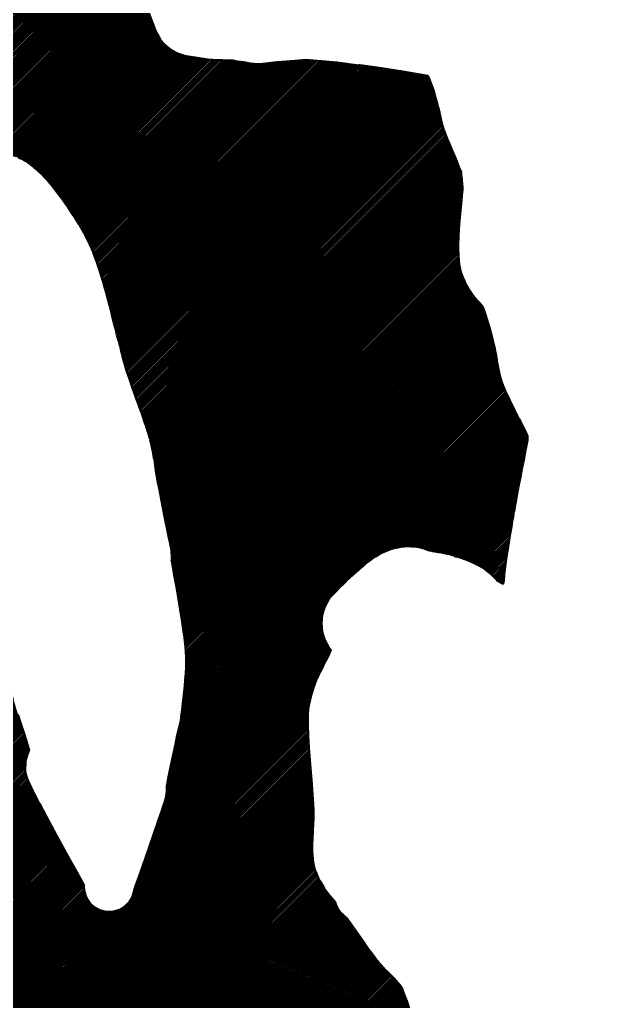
# Model space of a CAD drawing. Header units: metres. Extents: x 729569 to 733474, y 1423763 to 1426173.
# Drawn here: x 732036.2 to 732107, y 1425072.7 to 1425189.6 of the extents above; entities that cross this region are included whole.
import ezdxf

# ---------------------------------------------------------------- set-up
doc = ezdxf.new("R2010")
doc.units = ezdxf.units.M
for name, color, linetype in [('GREEN_AREA', 7, 'Continuous'), ('PARCEL_BORDER', 7, 'Continuous'), ('PARCEL_L', 7, 'Continuous'), ('ROADS_LOCAL', 7, 'Continuous')]:
    doc.layers.add(name, color=color, linetype=linetype)

msp = doc.modelspace()

# ---------------------------------------------------------------- hatches: boundary and pattern name
at = {"layer": 'GREEN_AREA', "true_color": 0x96c896}
h = msp.add_hatch(dxfattribs=at)
h.set_pattern_fill('SOLID')
h.paths.add_polyline_path([(732079.3, 1425183.79), (732081.56, 1425183.45), (732083.44, 1425183.13), (732084.82, 1425182.86), (732084.99, 1425182.51), (732085.27, 1425181.81), (732085.52, 1425181.04), (732085.73, 1425180.26), (732085.91, 1425179.58), (732085.94, 1425179.47), (732086.07, 1425179), (732086.1, 1425178.93), (732086.18, 1425178.67), (732086.2, 1425178.54), (732086.26, 1425178.24), (732086.28, 1425178.13), (732086.36, 1425177.72), (732086.44, 1425177.4), (732086.57, 1425176.94), (732086.7, 1425176.54), (732086.88, 1425176.04), (732086.93, 1425175.91), (732087.25, 1425175.11), (732087.27, 1425175.07), (732087.67, 1425174.08), (732087.68, 1425174.06), (732088.13, 1425172.99), (732088.56, 1425171.94), (732088.79, 1425171.39), (732088.79, 1425171.37), (732088.79, 1425171.16), (732088.81, 1425170.87), (732088.85, 1425170.49), (732088.85, 1425170.48), (732088.9, 1425170.03), (732088.93, 1425169.63), (732088.94, 1425169.43), (732088.93, 1425169.29), (732088.87, 1425168.63), (732088.78, 1425167.64), (732088.78, 1425167.63), (732088.67, 1425166.48), (732088.66, 1425166.43), (732088.56, 1425165.22), (732088.55, 1425165.13), (732088.47, 1425163.93), (732088.47, 1425163.78), (732088.43, 1425162.68), (732088.43, 1425162.4), (732088.45, 1425161.49), (732088.5, 1425160.87), (732088.59, 1425160.22), (732088.72, 1425159.64), (732088.91, 1425159.07), (732089.18, 1425158.42), (732089.39, 1425157.96), (732089.65, 1425157.53), (732090, 1425156.99), (732090.39, 1425156.48), (732090.81, 1425156.01), (732090.91, 1425155.9), (732091.23, 1425155.55), (732091.32, 1425155.43), (732091.35, 1425155.39), (732091.42, 1425155.22), (732091.6, 1425154.71), (732091.82, 1425154.03), (732092.04, 1425153.27), (732092.26, 1425152.47), (732092.46, 1425151.69), (732092.64, 1425150.97), (732092.78, 1425150.43), (732092.89, 1425149.95), (732092.96, 1425149.53), (732093.03, 1425149.02), (732093.04, 1425148.93), (732093.14, 1425148.37), (732093.19, 1425148.11), (732093.31, 1425147.52), (732093.41, 1425147.16), (732093.6, 1425146.5), (732093.76, 1425146.06), (732094.02, 1425145.4), (732094.13, 1425145.15), (732094.53, 1425144.29), (732094.58, 1425144.18), (732095.08, 1425143.19), (732095.1, 1425143.14), (732095.63, 1425142.11), (732095.64, 1425142.1), (732096.15, 1425141.11), (732096.57, 1425140.28), (732096.68, 1425140.04), (732096.68, 1425139.97), (732096.68, 1425139.71), (732096.68, 1425139.62), (732096.69, 1425139.56), (732096.6, 1425139.11), (732096.45, 1425138.34), (732096.27, 1425137.38), (732096.06, 1425136.31), (732096.06, 1425136.3), (732095.84, 1425135.17), (732095.84, 1425135.16), (732095.62, 1425134.04), (732095.62, 1425134.02), (732095.42, 1425132.96), (732095.42, 1425132.94), (732095.25, 1425132), (732095.24, 1425131.97), (732095.08, 1425131.03), (732095.07, 1425131.02), (732094.92, 1425130.11), (732094.91, 1425130.1), (732094.77, 1425129.24), (732094.77, 1425129.22), (732094.63, 1425128.4), (732094.63, 1425128.38), (732094.5, 1425127.6), (732094.5, 1425127.59), (732094.38, 1425126.84), (732094.38, 1425126.83), (732094.27, 1425126.13), (732094.26, 1425126.12), (732094.16, 1425125.46), (732094.15, 1425125.38), (732094.05, 1425124.69), (732094.04, 1425124.57), (732093.97, 1425123.96), (732093.96, 1425123.9), (732093.9, 1425123.34), (732093.85, 1425122.86), (732093.8, 1425122.45), (732093.78, 1425122.39), (732093.12, 1425122.78), (732092.97, 1425122.95), (732092.71, 1425123.22), (732092.43, 1425123.47), (732091.86, 1425123.95), (732091.39, 1425124.3), (732090.88, 1425124.59), (732090.1, 1425124.99), (732089.53, 1425125.23), (732088.66, 1425125.53), (732088.26, 1425125.66), (732088.16, 1425125.68), (732059.21, 1425142.66), (732059.19, 1425142.84), (732058.87, 1425144.38), (732058.4, 1425145.88), (732057.78, 1425147.32), (732057.03, 1425148.7), (732056.38, 1425149.65), (732076.61, 1425184.16), (732076.74, 1425184.14), (732079.3, 1425183.79)])
h = msp.add_hatch(dxfattribs=at)
h.set_pattern_fill('SOLID')
h.paths.add_polyline_path([(732071.64, 1425111.19), (732071.57, 1425111.04), (732071.27, 1425110.28), (732071.19, 1425110.08), (732070.94, 1425109.27), (732070.86, 1425109.01), (732070.67, 1425108.15), (732070.61, 1425107.77), (732070.54, 1425107), (732070.53, 1425106.75), (732070.52, 1425105.72), (732070.52, 1425105.6), (732070.56, 1425104.37), (732070.57, 1425104.3), (732070.64, 1425102.93), (732070.65, 1425102.89), (732070.75, 1425101.45), (732070.75, 1425101.42), (732070.86, 1425099.97), (732070.87, 1425099.96), (732070.98, 1425098.56), (732071.08, 1425097.29), (732071.16, 1425096.22), (732071.19, 1425095.43), (732071.2, 1425094.63), (732071.19, 1425094.4), (732030.62, 1425025.21), (732082.74, 1424994.65), (732036.04, 1424931.62), (731991.17, 1424957.93), (731942.5, 1424874.92), (731912.52, 1424892.49), (731912.5, 1424892.68), (731912.18, 1424894.21), (731911.71, 1424895.71), (731911.1, 1424897.16), (731910.34, 1424898.54), (731909.69, 1424899.49), (732034.76, 1425112.78), (732034.86, 1425112.36), (732034.88, 1425112.27), (732034.93, 1425112.05), (732034.98, 1425111.74), (732035.04, 1425111.33), (732035.11, 1425110.79), (732035.11, 1425110.79), (732035.19, 1425110.22), (732035.2, 1425110.14), (732035.29, 1425109.54), (732035.32, 1425109.41), (732035.46, 1425108.74), (732035.5, 1425108.56), (732035.68, 1425107.89), (732035.7, 1425107.79), (732035.97, 1425106.91), (732035.98, 1425106.87), (732036.31, 1425105.86), (732036.31, 1425105.85), (732036.65, 1425104.8), (732036.97, 1425103.8), (732037.22, 1425102.95), (732037.32, 1425102.59), (732037.25, 1425102.45), (732037.14, 1425102.15), (732037.02, 1425101.74), (732036.95, 1425101.48), (732036.9, 1425101.22), (732036.88, 1425100.95), (732036.87, 1425100.49), (732036.87, 1425100.19), (732036.91, 1425099.9), (732036.97, 1425099.6), (732037.06, 1425099.32), (732037.25, 1425098.83), (732037.36, 1425098.59), (732037.82, 1425097.64), (732037.85, 1425097.57), (732038.53, 1425096.27), (732038.55, 1425096.24), (732039.38, 1425094.69), (732039.39, 1425094.67), (732040.31, 1425092.98), (732040.31, 1425092.97), (732041.26, 1425091.24), (732041.26, 1425091.23), (732042.18, 1425089.57), (732043.01, 1425088.07), (732043.67, 1425086.86), (732043.86, 1425086.51), (732043.85, 1425086.34), (732043.87, 1425086.04), (732043.92, 1425085.75), (732043.99, 1425085.46), (732044.09, 1425085.18), (732044.23, 1425084.91), (732044.38, 1425084.66), (732044.56, 1425084.42), (732044.77, 1425084.2), (732044.99, 1425084.01), (732045.23, 1425083.83), (732045.49, 1425083.69), (732045.76, 1425083.56), (732046.04, 1425083.47), (732046.33, 1425083.4), (732046.63, 1425083.37), (732046.93, 1425083.36), (732047.22, 1425083.38), (732047.52, 1425083.43), (732047.8, 1425083.51), (732048.08, 1425083.62), (732048.35, 1425083.75), (732048.6, 1425083.92), (732048.83, 1425084.1), (732049.05, 1425084.31), (732049.24, 1425084.53), (732049.41, 1425084.78), (732049.55, 1425085.04), (732049.67, 1425085.31), (732049.72, 1425085.46), (732049.8, 1425085.69), (732049.85, 1425085.92), (732049.88, 1425086.05), (732049.95, 1425086.29), (732049.97, 1425086.36), (732049.99, 1425086.42), (732050.26, 1425087.18), (732050.65, 1425088.29), (732051.13, 1425089.65), (732051.65, 1425091.14), (732051.65, 1425091.14), (732052.18, 1425092.64), (732052.18, 1425092.65), (732052.67, 1425094.05), (732052.67, 1425094.06), (732053.08, 1425095.25), (732053.09, 1425095.27), (732053.38, 1425096.14), (732053.4, 1425096.21), (732053.53, 1425096.63), (732053.63, 1425097.06), (732053.68, 1425097.42), (732053.71, 1425097.72), (732053.73, 1425098.03), (732053.73, 1425098.09), (732053.74, 1425098.31), (732053.75, 1425098.45), (732053.81, 1425098.76), (732053.98, 1425099.6), (732054.21, 1425100.74), (732054.48, 1425102.01), (732054.74, 1425103.27), (732054.97, 1425104.36), (732055.14, 1425105.15), (732055.2, 1425105.41), (732055.22, 1425105.48), (732055.26, 1425105.62), (732055.31, 1425105.8), (732055.35, 1425105.96), (732055.4, 1425106.19), (732055.43, 1425106.42), (732055.45, 1425106.61), (732055.46, 1425106.78), (732055.46, 1425106.82), (732055.47, 1425106.88), (732055.54, 1425107.4), (732055.54, 1425107.42), (732055.64, 1425108.18), (732055.65, 1425108.22), (732055.76, 1425109.16), (732055.77, 1425109.22), (732055.87, 1425110.28), (732055.88, 1425110.35), (732055.96, 1425111.47), (732055.97, 1425111.57), (732056.01, 1425112.69), (732056.02, 1425112.83), (732056.01, 1425113.89), (732056, 1425114.1), (732055.93, 1425115.06), (732055.92, 1425115.19), (732055.78, 1425116.39), (732055.77, 1425116.46), (732055.57, 1425117.83), (732055.56, 1425117.87), (732055.33, 1425119.32), (732055.33, 1425119.35), (732055.08, 1425120.8), (732055.08, 1425120.82), (732054.87, 1425122.02), (732072.01, 1425111.97), (732071.97, 1425111.9), (732071.64, 1425111.19)])
at = {"layer": 'PARCEL_L', "true_color": 0xffffc8}
h = msp.add_hatch(dxfattribs=at)
h.set_pattern_fill('SOLID')
h.paths.add_polyline_path([(732012.73, 1425265.29), (732035.08, 1425244.5), (732035.1, 1425244.48), (732048.66, 1425232.04), (732045.49, 1425216.87), (732045.42, 1425216.39), (732045.39, 1425215.89), (732045.41, 1425215.4), (732045.48, 1425214.91), (732045.59, 1425214.43), (732045.76, 1425213.97), (732045.97, 1425213.52), (732046.22, 1425213.1), (732046.51, 1425212.7), (732046.76, 1425212.42), (732046.09, 1425211.3), (732045.87, 1425210.88), (732045.68, 1425210.43), (732045.54, 1425209.97), (732045.44, 1425209.49), (732045.4, 1425209.01), (732045.39, 1425208.53), (732045.44, 1425208.05), (732045.53, 1425207.57), (732045.67, 1425207.11), (732045.74, 1425206.9), (732045.92, 1425206.44), (732046.15, 1425206.01), (732046.42, 1425205.6), (732046.73, 1425205.21), (732047.07, 1425204.86), (732047.45, 1425204.55), (732047.86, 1425204.27), (732048.29, 1425204.03), (732048.75, 1425203.84), (732049.22, 1425203.7), (732049.7, 1425203.6), (732050.19, 1425203.55), (732050.41, 1425203.54), (732050.75, 1425203.49), (732049.51, 1425201.38), (732049.29, 1425200.96), (732049.11, 1425200.51), (732048.97, 1425200.05), (732048.88, 1425199.58), (732048.83, 1425199.1), (732048.83, 1425198.62), (732048.88, 1425198.14), (732048.97, 1425197.67), (732049.1, 1425197.21), (732050.24, 1425193.94), (732050.28, 1425193.83), (732052.33, 1425188.37), (732052.52, 1425187.92), (732052.76, 1425187.5), (732053.03, 1425187.1), (732053.34, 1425186.73), (732053.69, 1425186.39), (732054.07, 1425186.08), (732054.47, 1425185.82), (732054.9, 1425185.59), (732055.35, 1425185.41), (732055.82, 1425185.27), (732056.29, 1425185.18), (732058.63, 1425184.84), (732059.19, 1425184.79), (732061.55, 1425184.72), (732061.85, 1425184.68), (732046.22, 1425158.04), (732046.22, 1425158.05), (732046.21, 1425158.1), (732045.84, 1425159.33), (732045.82, 1425159.4), (732045.43, 1425160.58), (732045.4, 1425160.68), (732045, 1425161.77), (732044.94, 1425161.92), (732044.53, 1425162.87), (732044.45, 1425163.05), (732043.95, 1425164.03), (732043.88, 1425164.16), (732043.32, 1425165.13), (732043.26, 1425165.24), (732042.67, 1425166.18), (732042.62, 1425166.26), (732042.01, 1425167.16), (732041.97, 1425167.22), (732041.38, 1425168.05), (732041.34, 1425168.1), (732040.79, 1425168.84), (732040.76, 1425168.88), (732040.28, 1425169.5), (732040.24, 1425169.54), (732039.85, 1425170.03), (732039.82, 1425170.07), (732039.55, 1425170.39), (732039.44, 1425170.52), (732039.04, 1425170.94), (732038.91, 1425171.08), (732038.48, 1425171.48), (732038.39, 1425171.56), (732037.98, 1425171.92), (732037.92, 1425171.97), (732037.59, 1425172.24), (732037.53, 1425172.29), (732037.35, 1425172.43), (732037.34, 1425172.43), (732037.21, 1425172.54), (732037.03, 1425172.67), (732036.91, 1425172.75), (732036.68, 1425172.88), (732036.45, 1425173), (732036.21, 1425173.09), (732036.05, 1425173.14), (732035.74, 1425173.23), (732035.42, 1425173.28), (732035.1, 1425173.3), (732034.77, 1425173.28), (732034.47, 1425173.25), (732034.31, 1425173.22), (732033.65, 1425173.11), (732033.61, 1425173.11), (732032.7, 1425172.95), (732032.69, 1425172.95), (732031.66, 1425172.76), (732031.66, 1425172.76), (732030.64, 1425172.57), (732029.76, 1425172.41), (732029.2, 1425172.31), (732028.74, 1425172.25), (732028.29, 1425172.2), (732028.23, 1425172.2), (732027.74, 1425172.15), (732027.48, 1425172.11), (732026.98, 1425172.01), (732026.6, 1425171.91), (732026.05, 1425171.72), (732025.65, 1425171.55), (732025.18, 1425171.31), (732024.94, 1425171.18), (732024.37, 1425170.82), (732024.25, 1425170.74), (732023.6, 1425170.29), (732023.54, 1425170.25), (732022.82, 1425169.72), (732022.8, 1425169.7), (732022.03, 1425169.13), (732022.03, 1425169.13), (732021.24, 1425168.54), (732020.46, 1425167.96), (732019.79, 1425167.48), (732018.91, 1425166.85), (732018.47, 1425166.55), (731971.12, 1425194.31), (732012.73, 1425265.29)])
h = msp.add_hatch(dxfattribs=at)
h.set_pattern_fill('SOLID')
h.paths.add_polyline_path([(732030.62, 1425025.21), (732071.19, 1425094.4), (732071.17, 1425093.82), (732071.12, 1425092.98), (732071.08, 1425092.15), (732071.07, 1425092.1), (732071.04, 1425091.32), (732071.04, 1425091.19), (732071.05, 1425090.48), (732071.06, 1425090.24), (732071.11, 1425089.6), (732071.17, 1425089.22), (732071.29, 1425088.65), (732071.36, 1425088.38), (732071.46, 1425088.11), (732071.76, 1425087.41), (732071.95, 1425087.02), (732072.37, 1425086.33), (732072.52, 1425086.11), (732072.98, 1425085.48), (732073.08, 1425085.35), (732073.52, 1425084.82), (732073.58, 1425084.75), (732073.76, 1425084.54), (732073.76, 1425084.53), (732073.85, 1425084.23), (732073.97, 1425083.95), (732074.12, 1425083.69), (732074.29, 1425083.44), (732074.49, 1425083.21), (732074.71, 1425083), (732074.84, 1425082.87), (732075.06, 1425082.7), (732075.12, 1425082.66), (732075.4, 1425082.28), (732075.96, 1425081.48), (732076.62, 1425080.55), (732076.62, 1425080.54), (732077.31, 1425079.58), (732077.32, 1425079.56), (732077.96, 1425078.66), (732077.98, 1425078.63), (732078.53, 1425077.89), (732078.58, 1425077.82), (732078.97, 1425077.33), (732079.11, 1425077.16), (732079.56, 1425076.66), (732079.67, 1425076.55), (732080.12, 1425076.1), (732080.17, 1425076.05), (732080.58, 1425075.66), (732080.89, 1425075.36), (732081.1, 1425075.12), (732081.3, 1425074.89), (732081.47, 1425074.68), (732081.57, 1425074.54), (732081.66, 1425074.4), (732081.74, 1425074.25), (732081.81, 1425074.08), (732082.01, 1425073.54), (732082.3, 1425072.74), (732082.63, 1425071.75), (732083.01, 1425070.63), (732083.41, 1425069.42), (732083.81, 1425068.17), (732084.21, 1425066.92), (732084.59, 1425065.73), (732084.93, 1425064.61), (732085.3, 1425063.35), (732085.69, 1425062.01), (732086.08, 1425060.66), (732086.45, 1425059.34), (732086.79, 1425058.12), (732087.08, 1425057.07), (732087.31, 1425056.24), (732087.46, 1425055.7), (732087.49, 1425055.58), (732087.5, 1425055.55), (732087.52, 1425055.45), (732087.55, 1425055.34), (732087.59, 1425055.19), (732087.61, 1425055), (732087.64, 1425054.88), (732087.69, 1425054.64), (732087.74, 1425054.46), (732087.84, 1425054.13), (732087.92, 1425053.94), (732088.06, 1425053.62), (732088.25, 1425053.32), (732088.43, 1425053.06), (732088.47, 1425053.01), (732088.93, 1425052.37), (732088.93, 1425052.36), (732089.61, 1425051.44), (732090.43, 1425050.32), (732091.33, 1425049.09), (732092.25, 1425047.83), (732093.12, 1425046.62), (732093.89, 1425045.56), (732094.46, 1425044.74), (732094.76, 1425044.29), (732095.01, 1425043.86), (732095.22, 1425043.43), (732095.44, 1425042.95), (732095.46, 1425042.92), (732095.7, 1425042.4), (732095.78, 1425042.25), (732096.07, 1425041.72), (732096.2, 1425041.51), (732096.57, 1425040.94), (732096.69, 1425040.77), (732097.12, 1425040.2), (732097.22, 1425040.07), (732097.66, 1425039.56), (732097.75, 1425039.45), (732098.19, 1425038.98), (732098.27, 1425038.89), (732098.7, 1425038.47), (732098.77, 1425038.4), (732099.19, 1425038.02), (732099.24, 1425037.97), (732099.63, 1425037.62), (732099.71, 1425037.56), (732100.14, 1425037.2), (732100.26, 1425037.1), (732100.65, 1425036.81), (732100.76, 1425036.73), (732101.14, 1425036.47), (732101.21, 1425036.43), (732101.62, 1425036.17), (732101.62, 1425036.16), (732102.02, 1425035.91), (732102.34, 1425035.68), (732102.85, 1425035.27), (732102.88, 1425035.25), (732103.55, 1425034.74), (732103.65, 1425034.66), (732104.41, 1425034.13), (732104.58, 1425034.01), (732105.41, 1425033.52), (732105.69, 1425033.37), (732106.57, 1425032.96), (732106.98, 1425032.8), (732107.9, 1425032.52), (732108.13, 1425032.47), (732108.36, 1425032.42), (732109.15, 1425032.32), (732109.39, 1425032.3), (732110.41, 1425032.25), (732110.57, 1425032.24), (732111.76, 1425032.25), (732111.89, 1425032.25), (732113.19, 1425032.32), (732113.32, 1425032.32), (732114.69, 1425032.45), (732114.81, 1425032.46), (732116.19, 1425032.64), (732116.34, 1425032.66), (732117.68, 1425032.91), (732117.86, 1425032.95), (732119.1, 1425033.25), (732119.35, 1425033.33), (732120.43, 1425033.7), (732120.8, 1425033.85), (732121.67, 1425034.29), (732121.93, 1425034.43), (732122.17, 1425034.6), (732122.98, 1425035.23), (732123.16, 1425035.38), (732123.32, 1425035.54), (732124.08, 1425036.34), (732124.29, 1425036.59), (732124.99, 1425037.5), (732125.12, 1425037.69), (732125.74, 1425038.66), (732125.84, 1425038.81), (732126.37, 1425039.77), (732126.44, 1425039.89), (732126.88, 1425040.78), (732126.94, 1425040.89), (732127.27, 1425041.64), (732127.32, 1425041.76), (732127.54, 1425042.31), (732127.62, 1425042.53), (732127.71, 1425042.82), (732127.78, 1425043.13), (732127.83, 1425043.44), (732127.84, 1425043.76), (732127.83, 1425044.05), (732127.81, 1425044.35), (732127.76, 1425044.65), (732127.68, 1425044.93), (732127.6, 1425045.19), (732127.49, 1425045.48), (732127.42, 1425045.63), (732127.42, 1425045.63), (732127.4, 1425045.7), (732127.31, 1425046.19), (732127.17, 1425046.91), (732127.17, 1425046.91), (732127, 1425047.78), (732127, 1425047.8), (732126.81, 1425048.78), (732126.8, 1425048.8), (732126.58, 1425049.86), (732126.58, 1425049.89), (732126.34, 1425050.99), (732126.33, 1425051.03), (732126.08, 1425052.12), (732126.06, 1425052.17), (732125.8, 1425053.21), (732125.78, 1425053.29), (732125.5, 1425054.29), (732125.48, 1425054.35), (732125.13, 1425055.5), (732125.12, 1425055.53), (732124.73, 1425056.79), (732124.72, 1425056.81), (732124.3, 1425058.11), (732124.3, 1425058.12), (732123.88, 1425059.41), (732123.87, 1425059.42), (732123.47, 1425060.63), (732123.47, 1425060.64), (732123.1, 1425061.73), (732122.8, 1425062.64), (732122.58, 1425063.29), (732122.48, 1425063.61), (732122.38, 1425063.95), (732122.29, 1425064.27), (732122.21, 1425064.58), (732122.13, 1425064.92), (732122.04, 1425065.3), (732122.04, 1425065.31), (732121.92, 1425065.77), (732121.83, 1425066.15), (732121.76, 1425066.49), (732121.67, 1425066.93), (732121.6, 1425067.29), (732121.6, 1425067.3), (732121.48, 1425067.94), (732121.32, 1425068.8), (732121.13, 1425069.85), (732120.93, 1425071.02), (732120.73, 1425072.29), (732120.54, 1425073.6), (732120.39, 1425074.89), (732120.27, 1425076.11), (732120.22, 1425077.22), (732120.21, 1425078.26), (732120.25, 1425079.48), (732120.32, 1425080.83), (732120.43, 1425082.25), (732120.54, 1425083.51), (732150.78, 1425065.78), (732127.99, 1425026.91), (732127.33, 1425027.31), (732127.13, 1425027.42), (732126, 1425027.97), (732125.78, 1425028.07), (732124.66, 1425028.51), (732124.37, 1425028.61), (732123.32, 1425028.91), (732122.93, 1425029), (732122.18, 1425029.11), (732121.95, 1425029.13), (732121.71, 1425029.14), (732121.23, 1425029.13), (732120.97, 1425029.12), (732120.72, 1425029.08), (732120.44, 1425029.03), (732120.05, 1425028.93), (732119.93, 1425028.89), (732119.67, 1425028.79), (732119.54, 1425028.74), (732119.24, 1425028.59), (732118.98, 1425028.44), (732118.79, 1425028.32), (732118.61, 1425028.19), (732118.22, 1425027.88), (732118.04, 1425027.72), (732117.87, 1425027.55), (732117.38, 1425027.02), (732117.23, 1425026.84), (732117.1, 1425026.65), (732116.55, 1425025.83), (732116.35, 1425025.48), (732115.9, 1425024.54), (732115.76, 1425024.19), (732115.43, 1425023.21), (732115.32, 1425022.81), (732115.14, 1425021.84), (732115.1, 1425021.61), (732115.08, 1425021.39), (732115.06, 1425020.66), (732115.06, 1425020.42), (732115.08, 1425020.18), (732115.14, 1425019.69), (732115.17, 1425019.47), (732115.22, 1425019.26), (732115.31, 1425018.96), (732115.41, 1425018.66), (732115.46, 1425018.52), (732115.58, 1425018.25), (732115.65, 1425018.13), (732115.76, 1425017.94), (732115.88, 1425017.75), (732116.06, 1425017.51), (732116.22, 1425017.3), (732116.4, 1425017.11), (732116.78, 1425016.74), (732116.95, 1425016.59), (732117.13, 1425016.45), (732117.83, 1425015.96), (732118.13, 1425015.77), (732119.24, 1425015.16), (732119.47, 1425015.05), (732120.72, 1425014.5), (732117.38, 1425008.81), (732104.39, 1425016.4), (732103.96, 1425016.62), (732103.51, 1425016.8), (732103.04, 1425016.94), (732102.56, 1425017.03), (732102.08, 1425017.07), (732101.59, 1425017.07), (732101.11, 1425017.02), (732100.63, 1425016.92), (732100.16, 1425016.78), (732099.71, 1425016.59), (732099.29, 1425016.36), (732098.88, 1425016.09), (732098.51, 1425015.78), (732098.16, 1425015.43), (732097.85, 1425015.05), (732082.74, 1424994.65), (732030.62, 1425025.21)])
at = {"layer": 'ROADS_LOCAL', "true_color": 0x999999}
h = msp.add_hatch(dxfattribs=at)
h.set_pattern_fill('SOLID')
h.paths.add_polyline_path([(732056.38, 1425149.65), (732057.03, 1425148.7), (732057.78, 1425147.32), (732058.4, 1425145.88), (732058.87, 1425144.38), (732059.19, 1425142.84), (732059.21, 1425142.66), (732088.16, 1425125.68), (732087.39, 1425125.89), (732087.11, 1425125.95), (732086.28, 1425126.12), (732086.1, 1425126.15), (732085.37, 1425126.27), (732085.31, 1425126.28), (732085.02, 1425126.32), (732084.65, 1425126.47), (732084.38, 1425126.56), (732083.79, 1425126.72), (732083.19, 1425126.81), (732082.88, 1425126.83), (732082.45, 1425126.85), (732082.03, 1425126.83), (732081.61, 1425126.77), (732081.25, 1425126.71), (732080.81, 1425126.62), (732080.38, 1425126.48), (732080, 1425126.34), (732079.43, 1425126.09), (732079.03, 1425125.89), (732078.66, 1425125.67), (732078.24, 1425125.41), (732077.82, 1425125.11), (732077.48, 1425124.85), (732077.3, 1425124.7), (732076.75, 1425124.22), (732076.66, 1425124.14), (732075.94, 1425123.5), (732075.87, 1425123.43), (732075.06, 1425122.67), (732074.99, 1425122.6), (732074.13, 1425121.76), (732074.05, 1425121.67), (732073.56, 1425121.17), (732073.24, 1425120.81), (732072.96, 1425120.42), (732072.72, 1425120.01), (732072.52, 1425119.58), (732072.36, 1425119.13), (732072.24, 1425118.66), (732072.17, 1425118.19), (732072.15, 1425117.71), (732072.17, 1425117.23), (732072.24, 1425116.76), (732072.35, 1425116.29), (732072.5, 1425115.84), (732072.7, 1425115.4), (732072.94, 1425114.99), (732073.22, 1425114.6), (732073.28, 1425114.53), (732073.19, 1425114.35), (732072.93, 1425113.78), (732072.67, 1425113.27), (732072.36, 1425112.67), (732072.35, 1425112.65), (732072.01, 1425111.99), (732072.01, 1425111.97), (732054.87, 1425122.02), (732054.84, 1425122.21), (732054.83, 1425122.22), (732054.61, 1425123.45), (732054.61, 1425123.46), (732054.43, 1425124.46), (732054.31, 1425125.13), (732054.3, 1425125.17), (732054.31, 1425125.34), (732054.32, 1425125.5), (732054.33, 1425125.74), (732054.3, 1425126.17), (732054.28, 1425126.35), (732054.24, 1425126.6), (732054.2, 1425126.76), (732054.2, 1425126.76), (732054.17, 1425126.92), (732054.11, 1425127.2), (732054.11, 1425127.21), (732053.97, 1425127.9), (732053.78, 1425128.87), (732053.54, 1425130.03), (732053.29, 1425131.27), (732053.05, 1425132.49), (732052.84, 1425133.59), (732052.67, 1425134.45), (732052.54, 1425135.19), (732052.43, 1425135.86), (732052.34, 1425136.51), (732052.34, 1425136.52), (732052.24, 1425137.17), (732052.23, 1425137.22), (732052.11, 1425137.88), (732052.1, 1425137.97), (732051.95, 1425138.68), (732051.93, 1425138.78), (732051.74, 1425139.56), (732051.71, 1425139.69), (732051.49, 1425140.43), (732051.47, 1425140.52), (732051.18, 1425141.41), (732051.16, 1425141.46), (732050.82, 1425142.45), (732050.81, 1425142.48), (732050.44, 1425143.53), (732050.43, 1425143.54), (732050.05, 1425144.6), (732050.05, 1425144.61), (732049.68, 1425145.63), (732049.34, 1425146.56), (732049.07, 1425147.35), (732048.88, 1425147.93), (732048.71, 1425148.53), (732048.56, 1425149.08), (732048.42, 1425149.61), (732048.29, 1425150.15), (732048.15, 1425150.71), (732048.14, 1425150.73), (732047.99, 1425151.34), (732047.98, 1425151.38), (732047.79, 1425152.05), (732047.64, 1425152.64), (732047.43, 1425153.45), (732047.18, 1425154.44), (732047.18, 1425154.45), (732046.9, 1425155.57), (732046.89, 1425155.59), (732046.57, 1425156.78), (732046.56, 1425156.82), (732046.22, 1425158.04), (732061.85, 1425184.68), (732062.86, 1425184.53), (732063.65, 1425184.39), (732064.14, 1425184.33), (732064.63, 1425184.31), (732065.11, 1425184.34), (732066.84, 1425184.54), (732069.01, 1425184.72), (732070.27, 1425184.82), (732074.03, 1425184.49), (732076.61, 1425184.16), (732056.38, 1425149.65)])

# ---------------------------------------------------------------- linework, layer by layer
at = {"layer": 'PARCEL_BORDER', "lineweight": 50, "true_color": 0x323232}
for points in [[(732050.28, 1425193.83), (732052.33, 1425188.37), (732052.52, 1425187.92), (732052.76, 1425187.5), (732053.03, 1425187.1), (732053.34, 1425186.73), (732053.69, 1425186.39), (732054.07, 1425186.08), (732054.47, 1425185.82), (732054.9, 1425185.59), (732055.35, 1425185.41), (732055.82, 1425185.27), (732056.29, 1425185.18), (732058.63, 1425184.84), (732059.19, 1425184.79), (732061.55, 1425184.72), (732061.85, 1425184.68), (732046.22, 1425158.04), (732046.22, 1425158.05), (732046.21, 1425158.1), (732045.84, 1425159.33), (732045.82, 1425159.4), (732045.43, 1425160.58), (732045.4, 1425160.68), (732045, 1425161.77), (732044.94, 1425161.92), (732044.53, 1425162.87), (732044.45, 1425163.05), (732043.95, 1425164.03), (732043.88, 1425164.16), (732043.32, 1425165.13), (732043.26, 1425165.24), (732042.67, 1425166.18), (732042.62, 1425166.26), (732042.01, 1425167.16), (732041.97, 1425167.22), (732041.38, 1425168.05), (732041.34, 1425168.1), (732040.79, 1425168.84), (732040.76, 1425168.88), (732040.28, 1425169.5), (732040.24, 1425169.54), (732039.85, 1425170.03), (732039.82, 1425170.07), (732039.55, 1425170.39), (732039.44, 1425170.52), (732039.04, 1425170.94), (732038.91, 1425171.08), (732038.48, 1425171.48), (732038.39, 1425171.56), (732037.98, 1425171.92), (732037.92, 1425171.97), (732037.59, 1425172.24), (732037.53, 1425172.29), (732037.35, 1425172.43), (732037.34, 1425172.43), (732037.21, 1425172.54), (732037.03, 1425172.67), (732036.91, 1425172.75), (732036.68, 1425172.88), (732036.45, 1425173), (732036.21, 1425173.09), (732036.05, 1425173.14)], [(732030.62, 1425025.21), (732071.19, 1425094.4), (732071.17, 1425093.82), (732071.12, 1425092.98), (732071.08, 1425092.15), (732071.07, 1425092.1), (732071.04, 1425091.32), (732071.04, 1425091.19), (732071.05, 1425090.48), (732071.06, 1425090.24), (732071.11, 1425089.6), (732071.17, 1425089.22), (732071.29, 1425088.65), (732071.36, 1425088.38), (732071.46, 1425088.11), (732071.76, 1425087.41), (732071.95, 1425087.02), (732072.37, 1425086.33), (732072.52, 1425086.11), (732072.98, 1425085.48), (732073.08, 1425085.35), (732073.52, 1425084.82), (732073.58, 1425084.75), (732073.76, 1425084.54), (732073.76, 1425084.53), (732073.85, 1425084.23), (732073.97, 1425083.95), (732074.12, 1425083.69), (732074.29, 1425083.44), (732074.49, 1425083.21), (732074.71, 1425083), (732074.84, 1425082.87), (732075.06, 1425082.7), (732075.12, 1425082.66), (732075.4, 1425082.28), (732075.96, 1425081.48), (732076.62, 1425080.55), (732076.62, 1425080.54), (732077.31, 1425079.58), (732077.32, 1425079.56), (732077.96, 1425078.66), (732077.98, 1425078.63), (732078.53, 1425077.89), (732078.58, 1425077.82), (732078.97, 1425077.33), (732079.11, 1425077.16), (732079.56, 1425076.66), (732079.67, 1425076.55), (732080.12, 1425076.1), (732080.17, 1425076.05), (732080.58, 1425075.66), (732080.89, 1425075.36), (732081.1, 1425075.12), (732081.3, 1425074.89), (732081.47, 1425074.68), (732081.57, 1425074.54), (732081.66, 1425074.4), (732081.74, 1425074.25), (732081.81, 1425074.08), (732082.01, 1425073.54), (732082.3, 1425072.74), (732082.63, 1425071.75)]]:
    msp.add_lwpolyline(points, dxfattribs=at)
at = {"layer": 'PARCEL_BORDER', "lineweight": 40, "true_color": 0x323232}
msp.add_lwpolyline([(732056.38, 1425149.65), (732057.03, 1425148.7), (732057.78, 1425147.32), (732058.4, 1425145.88), (732058.87, 1425144.38), (732059.19, 1425142.84), (732059.21, 1425142.66), (732088.16, 1425125.68), (732087.39, 1425125.89), (732087.11, 1425125.95), (732086.28, 1425126.12), (732086.1, 1425126.15), (732085.37, 1425126.27), (732085.31, 1425126.28), (732085.02, 1425126.32), (732084.65, 1425126.47), (732084.38, 1425126.56), (732083.79, 1425126.72), (732083.19, 1425126.81), (732082.88, 1425126.83), (732082.45, 1425126.85), (732082.03, 1425126.83), (732081.61, 1425126.77), (732081.25, 1425126.71), (732080.81, 1425126.62), (732080.38, 1425126.48), (732080, 1425126.34), (732079.43, 1425126.09), (732079.03, 1425125.89), (732078.66, 1425125.67), (732078.24, 1425125.41), (732077.82, 1425125.11), (732077.48, 1425124.85), (732077.3, 1425124.7), (732076.75, 1425124.22), (732076.66, 1425124.14), (732075.94, 1425123.5), (732075.87, 1425123.43), (732075.06, 1425122.67), (732074.99, 1425122.6), (732074.13, 1425121.76), (732074.05, 1425121.67), (732073.56, 1425121.17), (732073.24, 1425120.81), (732072.96, 1425120.42), (732072.72, 1425120.01), (732072.52, 1425119.58), (732072.36, 1425119.13), (732072.24, 1425118.66), (732072.17, 1425118.19), (732072.15, 1425117.71), (732072.17, 1425117.23), (732072.24, 1425116.76), (732072.35, 1425116.29), (732072.5, 1425115.84), (732072.7, 1425115.4), (732072.94, 1425114.99), (732073.22, 1425114.6), (732073.28, 1425114.53), (732073.19, 1425114.35), (732072.93, 1425113.78), (732072.67, 1425113.27), (732072.36, 1425112.67), (732072.35, 1425112.65), (732072.01, 1425111.99), (732072.01, 1425111.97), (732054.87, 1425122.02), (732054.84, 1425122.21), (732054.83, 1425122.22), (732054.61, 1425123.45), (732054.61, 1425123.46), (732054.43, 1425124.46), (732054.31, 1425125.13), (732054.3, 1425125.17), (732054.31, 1425125.34), (732054.32, 1425125.5), (732054.33, 1425125.74), (732054.3, 1425126.17), (732054.28, 1425126.35), (732054.24, 1425126.6), (732054.2, 1425126.76), (732054.2, 1425126.76), (732054.17, 1425126.92), (732054.11, 1425127.2), (732054.11, 1425127.21), (732053.97, 1425127.9), (732053.78, 1425128.87), (732053.54, 1425130.03), (732053.29, 1425131.27), (732053.05, 1425132.49), (732052.84, 1425133.59), (732052.67, 1425134.45), (732052.54, 1425135.19), (732052.43, 1425135.86), (732052.34, 1425136.51), (732052.34, 1425136.52), (732052.24, 1425137.17), (732052.23, 1425137.22), (732052.11, 1425137.88), (732052.1, 1425137.97), (732051.95, 1425138.68), (732051.93, 1425138.78), (732051.74, 1425139.56), (732051.71, 1425139.69), (732051.49, 1425140.43), (732051.47, 1425140.52), (732051.18, 1425141.41), (732051.16, 1425141.46), (732050.82, 1425142.45), (732050.81, 1425142.48), (732050.44, 1425143.53), (732050.43, 1425143.54), (732050.05, 1425144.6), (732050.05, 1425144.61), (732049.68, 1425145.63), (732049.34, 1425146.56), (732049.07, 1425147.35), (732048.88, 1425147.93), (732048.71, 1425148.53), (732048.56, 1425149.08), (732048.42, 1425149.61), (732048.29, 1425150.15), (732048.15, 1425150.71), (732048.14, 1425150.73), (732047.99, 1425151.34), (732047.98, 1425151.38), (732047.79, 1425152.05), (732047.64, 1425152.64), (732047.43, 1425153.45), (732047.18, 1425154.44), (732047.18, 1425154.45), (732046.9, 1425155.57), (732046.89, 1425155.59), (732046.57, 1425156.78), (732046.56, 1425156.82), (732046.22, 1425158.04), (732061.85, 1425184.68), (732062.86, 1425184.53), (732063.65, 1425184.39), (732064.14, 1425184.33), (732064.63, 1425184.31), (732065.11, 1425184.34), (732066.84, 1425184.54), (732069.01, 1425184.72), (732070.27, 1425184.82), (732074.03, 1425184.49), (732076.61, 1425184.16), (732056.38, 1425149.65)], close=True, dxfattribs=at)
at = {"layer": 'PARCEL_BORDER', "lineweight": 50, "true_color": 0x326432}
msp.add_lwpolyline([(732079.3, 1425183.79), (732081.56, 1425183.45), (732083.44, 1425183.13), (732084.82, 1425182.86), (732084.99, 1425182.51), (732085.27, 1425181.81), (732085.52, 1425181.04), (732085.73, 1425180.26), (732085.91, 1425179.58), (732085.94, 1425179.47), (732086.07, 1425179), (732086.1, 1425178.93), (732086.18, 1425178.67), (732086.2, 1425178.54), (732086.26, 1425178.24), (732086.28, 1425178.13), (732086.36, 1425177.72), (732086.44, 1425177.4), (732086.57, 1425176.94), (732086.7, 1425176.54), (732086.88, 1425176.04), (732086.93, 1425175.91), (732087.25, 1425175.11), (732087.27, 1425175.07), (732087.67, 1425174.08), (732087.68, 1425174.06), (732088.13, 1425172.99), (732088.56, 1425171.94), (732088.79, 1425171.39), (732088.79, 1425171.37), (732088.79, 1425171.16), (732088.81, 1425170.87), (732088.85, 1425170.49), (732088.85, 1425170.48), (732088.9, 1425170.03), (732088.93, 1425169.63), (732088.94, 1425169.43), (732088.93, 1425169.29), (732088.87, 1425168.63), (732088.78, 1425167.64), (732088.78, 1425167.63), (732088.67, 1425166.48), (732088.66, 1425166.43), (732088.56, 1425165.22), (732088.55, 1425165.13), (732088.47, 1425163.93), (732088.47, 1425163.78), (732088.43, 1425162.68), (732088.43, 1425162.4), (732088.45, 1425161.49), (732088.5, 1425160.87), (732088.59, 1425160.22), (732088.72, 1425159.64), (732088.91, 1425159.07), (732089.18, 1425158.42), (732089.39, 1425157.96), (732089.65, 1425157.53), (732090, 1425156.99), (732090.39, 1425156.48), (732090.81, 1425156.01), (732090.91, 1425155.9), (732091.23, 1425155.55), (732091.32, 1425155.43), (732091.35, 1425155.39), (732091.42, 1425155.22), (732091.6, 1425154.71), (732091.82, 1425154.03), (732092.04, 1425153.27), (732092.26, 1425152.47), (732092.46, 1425151.69), (732092.64, 1425150.97), (732092.78, 1425150.43), (732092.89, 1425149.95), (732092.96, 1425149.53), (732093.03, 1425149.02), (732093.04, 1425148.93), (732093.14, 1425148.37), (732093.19, 1425148.11), (732093.31, 1425147.52), (732093.41, 1425147.16), (732093.6, 1425146.5), (732093.76, 1425146.06), (732094.02, 1425145.4), (732094.13, 1425145.15), (732094.53, 1425144.29), (732094.58, 1425144.18), (732095.08, 1425143.19), (732095.1, 1425143.14), (732095.63, 1425142.11), (732095.64, 1425142.1), (732096.15, 1425141.11), (732096.57, 1425140.28), (732096.68, 1425140.04), (732096.68, 1425139.97), (732096.68, 1425139.71), (732096.68, 1425139.62), (732096.69, 1425139.56), (732096.6, 1425139.11), (732096.45, 1425138.34), (732096.27, 1425137.38), (732096.06, 1425136.31), (732096.06, 1425136.3), (732095.84, 1425135.17), (732095.84, 1425135.16), (732095.62, 1425134.04), (732095.62, 1425134.02), (732095.42, 1425132.96), (732095.42, 1425132.94), (732095.25, 1425132), (732095.24, 1425131.97), (732095.08, 1425131.03), (732095.07, 1425131.02), (732094.92, 1425130.11), (732094.91, 1425130.1), (732094.77, 1425129.24), (732094.77, 1425129.22), (732094.63, 1425128.4), (732094.63, 1425128.38), (732094.5, 1425127.6), (732094.5, 1425127.59), (732094.38, 1425126.84), (732094.38, 1425126.83), (732094.27, 1425126.13), (732094.26, 1425126.12), (732094.16, 1425125.46), (732094.15, 1425125.38), (732094.05, 1425124.69), (732094.04, 1425124.57), (732093.97, 1425123.96), (732093.96, 1425123.9), (732093.9, 1425123.34), (732093.85, 1425122.86), (732093.8, 1425122.45), (732093.78, 1425122.39), (732093.12, 1425122.78), (732092.97, 1425122.95), (732092.71, 1425123.22), (732092.43, 1425123.47), (732091.86, 1425123.95), (732091.39, 1425124.3), (732090.88, 1425124.59), (732090.1, 1425124.99), (732089.53, 1425125.23), (732088.66, 1425125.53), (732088.26, 1425125.66), (732088.16, 1425125.68), (732059.21, 1425142.66), (732059.19, 1425142.84), (732058.87, 1425144.38), (732058.4, 1425145.88), (732057.78, 1425147.32), (732057.03, 1425148.7), (732056.38, 1425149.65), (732076.61, 1425184.16), (732076.74, 1425184.14), (732079.3, 1425183.79)], close=True, dxfattribs=at)
msp.add_lwpolyline([(732035.98, 1425106.87), (732036.31, 1425105.86), (732036.31, 1425105.85), (732036.65, 1425104.8), (732036.97, 1425103.8), (732037.22, 1425102.95), (732037.32, 1425102.59), (732037.25, 1425102.45), (732037.14, 1425102.15), (732037.02, 1425101.74), (732036.95, 1425101.48), (732036.9, 1425101.22), (732036.88, 1425100.95), (732036.87, 1425100.49), (732036.87, 1425100.19), (732036.91, 1425099.9), (732036.97, 1425099.6), (732037.06, 1425099.32), (732037.25, 1425098.83), (732037.36, 1425098.59), (732037.82, 1425097.64), (732037.85, 1425097.57), (732038.53, 1425096.27), (732038.55, 1425096.24), (732039.38, 1425094.69), (732039.39, 1425094.67), (732040.31, 1425092.98), (732040.31, 1425092.97), (732041.26, 1425091.24), (732041.26, 1425091.23), (732042.18, 1425089.57), (732043.01, 1425088.07), (732043.67, 1425086.86), (732043.86, 1425086.51), (732043.85, 1425086.34), (732043.87, 1425086.04), (732043.92, 1425085.75), (732043.99, 1425085.46), (732044.09, 1425085.18), (732044.23, 1425084.91), (732044.38, 1425084.66), (732044.56, 1425084.42), (732044.77, 1425084.2), (732044.99, 1425084.01), (732045.23, 1425083.83), (732045.49, 1425083.69), (732045.76, 1425083.56), (732046.04, 1425083.47), (732046.33, 1425083.4), (732046.63, 1425083.37), (732046.93, 1425083.36), (732047.22, 1425083.38), (732047.52, 1425083.43), (732047.8, 1425083.51), (732048.08, 1425083.62), (732048.35, 1425083.75), (732048.6, 1425083.92), (732048.83, 1425084.1), (732049.05, 1425084.31), (732049.24, 1425084.53), (732049.41, 1425084.78), (732049.55, 1425085.04), (732049.67, 1425085.31), (732049.72, 1425085.46), (732049.8, 1425085.69), (732049.85, 1425085.92), (732049.88, 1425086.05), (732049.95, 1425086.29), (732049.97, 1425086.36), (732049.99, 1425086.42), (732050.26, 1425087.18), (732050.65, 1425088.29), (732051.13, 1425089.65), (732051.65, 1425091.14), (732051.65, 1425091.14), (732052.18, 1425092.64), (732052.18, 1425092.65), (732052.67, 1425094.05), (732052.67, 1425094.06), (732053.08, 1425095.25), (732053.09, 1425095.27), (732053.38, 1425096.14), (732053.4, 1425096.21), (732053.53, 1425096.63), (732053.63, 1425097.06), (732053.68, 1425097.42), (732053.71, 1425097.72), (732053.73, 1425098.03), (732053.73, 1425098.09), (732053.74, 1425098.31), (732053.75, 1425098.45), (732053.81, 1425098.76), (732053.98, 1425099.6), (732054.21, 1425100.74), (732054.48, 1425102.01), (732054.74, 1425103.27), (732054.97, 1425104.36), (732055.14, 1425105.15), (732055.2, 1425105.41), (732055.22, 1425105.48), (732055.26, 1425105.62), (732055.31, 1425105.8), (732055.35, 1425105.96), (732055.4, 1425106.19), (732055.43, 1425106.42), (732055.45, 1425106.61), (732055.46, 1425106.78), (732055.46, 1425106.82), (732055.47, 1425106.88), (732055.54, 1425107.4), (732055.54, 1425107.42), (732055.64, 1425108.18), (732055.65, 1425108.22), (732055.76, 1425109.16), (732055.77, 1425109.22), (732055.87, 1425110.28), (732055.88, 1425110.35), (732055.96, 1425111.47), (732055.97, 1425111.57), (732056.01, 1425112.69), (732056.02, 1425112.83), (732056.01, 1425113.89), (732056, 1425114.1), (732055.93, 1425115.06), (732055.92, 1425115.19), (732055.78, 1425116.39), (732055.77, 1425116.46), (732055.57, 1425117.83), (732055.56, 1425117.87), (732055.33, 1425119.32), (732055.33, 1425119.35), (732055.08, 1425120.8), (732055.08, 1425120.82), (732054.87, 1425122.02), (732072.01, 1425111.97), (732071.97, 1425111.9), (732071.64, 1425111.19), (732071.64, 1425111.19), (732071.57, 1425111.04), (732071.27, 1425110.28), (732071.19, 1425110.08), (732070.94, 1425109.27), (732070.86, 1425109.01), (732070.67, 1425108.15), (732070.61, 1425107.77), (732070.54, 1425107), (732070.53, 1425106.75), (732070.52, 1425105.72), (732070.52, 1425105.6), (732070.56, 1425104.37), (732070.57, 1425104.3), (732070.64, 1425102.93), (732070.65, 1425102.89), (732070.75, 1425101.45), (732070.75, 1425101.42), (732070.86, 1425099.97), (732070.87, 1425099.96), (732070.98, 1425098.56), (732071.08, 1425097.29), (732071.16, 1425096.22), (732071.19, 1425095.43), (732071.2, 1425094.63), (732071.19, 1425094.4), (732030.62, 1425025.21)], dxfattribs=at)

doc.saveas('drawing.dxf')
